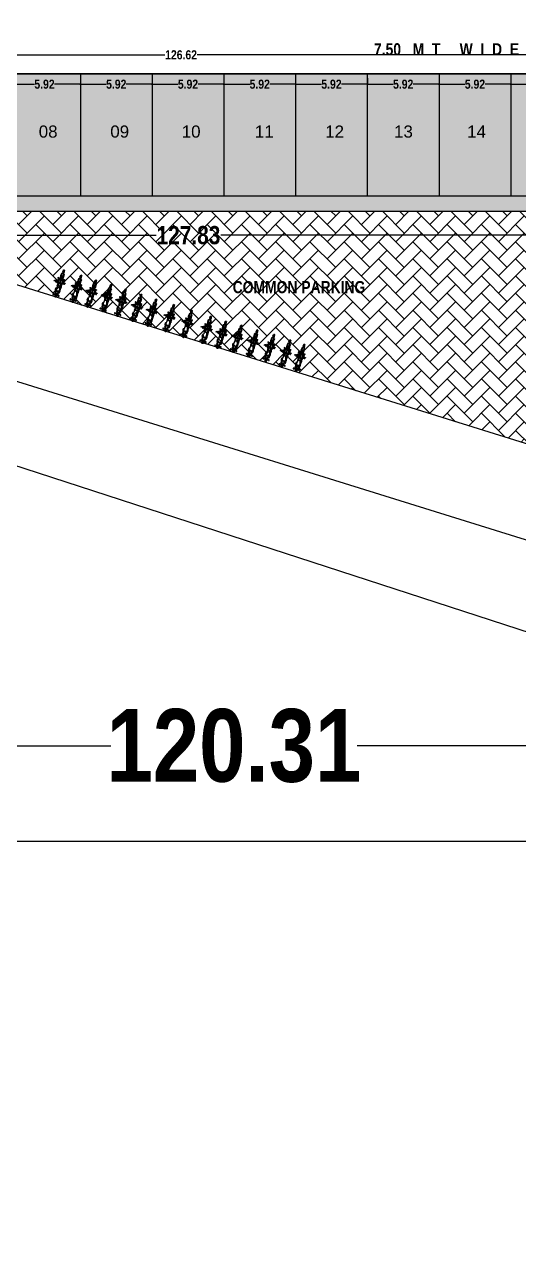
# Model space of a CAD drawing. Header units: inches. Extents: x 218041 to 238734, y -94371 to -86245.
# Drawn here: x 229841 to 229881.8, y -90235.4 to -90134.6 of the extents above; entities that cross this region are included whole.
import ezdxf
from ezdxf.lldxf.tags import DXFTag

# ---------------------------------------------------------------- set-up
doc = ezdxf.new("R2010")
doc.units = ezdxf.units.IN
doc.header["$LTSCALE"] = 0.1
doc.header["$MEASUREMENT"] = 0
doc.header["$PDMODE"] = 35
doc.linetypes.add('DASHED2', pattern=[0.375, 0.25, -0.125])
doc.layers.add('dimension', color=5, linetype='Continuous')
doc.layers.add('TEXT', color=250, linetype='Continuous')
doc.styles.add('Arial$001H0', font='arial.ttf')
doc.styles.get("Standard").update_dxf_attribs({"font": 'swisscb.ttf'})
tags = doc.linetypes.add('HIDDEN', pattern=[0.375, 0.25, -0.125]).pattern_tags.tags
tags[6:7] = [DXFTag(74, 4), DXFTag(75, 0), DXFTag(340, '0'), DXFTag(46, 1.0), DXFTag(50, 0.0), DXFTag(44, 0.0), DXFTag(45, 0.0)]
tags[4:5] = [DXFTag(74, 4), DXFTag(75, 0), DXFTag(340, '0'), DXFTag(46, 1.0), DXFTag(50, 0.0), DXFTag(44, 0.0), DXFTag(45, 0.0)]
doc.dimstyles.get("Standard").update_dxf_attribs({"dimtxt": 7, "dimasz": 7, "dimexe": 7, "dimexo": 7, "dimgap": 2, "dimtad": 0, "dimzin": 0, "dimdsep": 46, "dimlunit": 4, "dimtxsty": 'Standard', "dimblk": 'OBLIQUE', "dimcen": 0.09, "dimclrd": 256, "dimclre": 256, "dimclrt": 256, "dimadec": 1, "dimazin": 0, "dimtfac": 1, "dimtofl": 0, "dimtmove": 0, "dimatfit": 3, "dimldrblk": 'OBLIQUE', "dimfxl": 0, "dimfrac": 1, "dimtolj": 1, "dimtzin": 0, "dimlwd": 0, "dimlwe": 0, "dimarcsym": 0})

# ---------------------------------------------------------------- blocks, each defined once
blk = doc.blocks.new('21')
at = {"color": 18, "lineweight": -3, "true_color": 0x000000}
for p, q in [((8541, 3980), (8541, 4028)), ((8553, 3964), (8553, 4045)), ((8556, 3963), (8556, 4046)), ((8559, 4047), (8564, 4047)), ((8664, 4019), (8664, 3996)), ((8680, 4035), (8699, 4035)), ((8705, 3981), (8705, 4030)), ((8759, 3994), (8791, 4041)), ((8785, 4063), (8832, 4024)), ((8799, 4042), (8832, 4016)), ((8808, 4061), (8846, 4061)), ((8820, 4034), (8828, 4046)), ((8850, 4063), (8897, 4137)), ((8851, 4065), (8879, 4046)), ((8878, 4127), (8889, 4127)), ((8879, 4046), (8929, 4117)), ((8912, 4140), (8925, 4132)), ((9966, 3955), (9966, 4030)), ((7804, 3798), (7998, 3798)), ((7804, 3717), (7998, 3717)), ((7804, 3717), (7804, 3717)), ((7979, 3811), (8097, 3811)), ((7979, 3703), (8097, 3703)), ((7998, 3798), (8093, 3798)), ((7998, 3717), (8093, 3717)), ((8120, 3823), (8335, 3823)), ((8120, 3691), (8334, 3691)), ((8151, 3884), (8348, 3884)), ((8151, 3631), (8348, 3631)), ((8154, 3833), (8335, 3833)), ((8154, 3682), (8334, 3682)), ((8157, 3833), (8157, 3823)), ((8157, 3682), (8157, 3691)), ((8182, 3833), (8182, 3823)), ((8182, 3682), (8182, 3691)), ((8334, 3663), (8335, 3840)), ((8340, 3833), (8339, 3669)), ((8386, 3658), (8339, 3658)), ((8340, 3845), (8386, 3846)), ((8344, 3664), (8381, 3664)), ((8379, 3838), (8345, 3838)), ((8354, 3886), (8382, 3886)), ((8354, 3629), (8382, 3629)), ((8384, 3834), (8386, 3669)), ((8384, 3788), (8388, 3792)), ((8385, 3788), (8417, 3787)), ((8385, 3723), (8418, 3722)), ((8385, 3722), (8388, 3719)), ((8387, 3876), (8548, 3876)), ((8387, 3639), (8548, 3639)), ((8397, 3829), (8390, 3829)), ((8391, 3795), (8391, 3841)), ((8391, 3835), (8431, 3835)), ((8391, 3824), (8427, 3823)), ((8391, 3663), (8391, 3717)), ((8391, 3691), (8427, 3691)), ((8391, 3680), (8431, 3680)), ((8392, 3717), (8419, 3716)), ((8393, 3795), (8418, 3794)), ((8431, 3756), (8431, 3835)), ((8431, 3677), (8431, 3756)), ((8458, 3756), (8458, 3832)), ((8458, 3756), (8458, 3681)), ((8515, 3772), (8583, 3765)), ((8515, 3676), (8583, 3669)), ((8517, 3850), (8582, 3853)), ((8517, 3754), (8582, 3756)), ((8541, 3534), (8541, 3486)), ((8553, 3550), (8553, 3470)), ((8555, 3884), (8555, 3964)), ((8555, 3928), (8574, 3928)), ((8555, 3631), (8555, 3551)), ((8555, 3587), (8579, 3587)), ((8556, 3551), (8556, 3468)), ((8559, 3468), (8564, 3468)), ((8570, 3928), (8570, 3965)), ((8570, 3876), (8611, 3876)), ((8570, 3639), (8611, 3639)), ((8570, 3587), (8570, 3550)), ((8578, 3587), (8591, 3587)), ((8584, 3928), (8591, 3928)), ((8591, 3951), (8591, 3983)), ((8591, 3937), (8591, 3916)), ((8591, 3562), (8591, 3599)), ((8591, 3564), (8591, 3531)), ((8597, 4003), (8597, 4010)), ((8597, 3835), (8610, 3835)), ((8597, 3512), (8597, 3505)), ((8624, 3835), (8628, 3835)), ((8624, 3680), (8628, 3680)), ((8664, 3988), (8664, 3984)), ((8664, 3824), (8664, 3836)), ((8664, 3757), (8664, 3804)), ((8664, 3757), (8664, 3711)), ((8664, 3690), (8664, 3679)), ((8689, 3824), (8689, 3833)), ((8689, 3757), (8689, 3804)), ((8689, 3757), (8689, 3711)), ((8689, 3690), (8689, 3682)), ((8759, 3993), (8795, 3964)), ((8759, 3521), (8795, 3550)), ((8759, 3520), (8791, 3474)), ((8762, 3998), (8798, 3968)), ((8762, 3517), (8798, 3546)), ((8766, 3490), (8766, 3490)), ((8785, 3451), (8837, 3494)), ((8799, 3473), (8832, 3499)), ((8808, 3454), (8834, 3454)), ((8809, 3446), (8834, 3446)), ((8810, 3438), (8834, 3438)), ((8819, 3960), (8824, 3965)), ((8819, 3555), (8824, 3549)), ((8820, 3480), (8834, 3461)), ((8834, 3510), (8834, 3334)), ((8834, 3505), (8849, 3505)), ((8834, 3499), (8849, 3499)), ((8834, 3489), (8849, 3489)), ((8840, 3516), (8844, 3516)), ((8849, 3334), (8849, 3510)), ((8849, 3453), (8897, 3378)), ((8851, 3450), (8879, 3469)), ((8855, 3582), (8855, 3548)), ((8855, 3568), (8954, 3568)), ((8877, 3386), (8877, 3234)), ((8878, 3387), (8889, 3387)), ((8878, 3233), (8889, 3233)), ((8879, 3469), (8929, 3398)), ((8890, 3386), (8890, 3234)), ((8909, 3804), (8992, 3714)), ((8909, 3710), (8992, 3801)), ((8912, 3374), (8925, 3382)), ((8964, 3567), (8964, 3573)), ((9021, 3614), (9173, 3614)), ((9119, 3874), (9222, 3875)), ((9127, 3838), (9128, 3874)), ((9144, 3614), (9146, 3618)), ((9148, 3686), (9148, 3624)), ((9148, 3676), (9180, 3676)), ((9148, 3667), (9179, 3667)), ((9151, 3875), (9151, 3890)), ((9186, 3619), (9188, 3620)), ((9195, 3623), (9353, 3623)), ((9232, 3864), (9233, 3851)), ((9311, 3957), (9312, 3954)), ((9454, 3935), (9514, 3935)), ((9520, 3623), (9901, 3623)), ((9555, 3640), (9907, 3640)), ((9564, 3869), (9924, 3865)), ((9564, 3646), (9924, 3650)), ((9599, 3820), (9599, 3757)), ((9599, 3694), (9599, 3757)), ((9607, 3616), (9637, 3616)), ((9610, 3757), (9610, 3848)), ((9610, 3757), (9610, 3667)), ((9614, 3569), (9628, 3569)), ((9617, 3602), (9628, 3602)), ((9618, 3583), (9618, 3595)), ((9621, 3859), (9628, 3859)), ((9621, 3656), (9628, 3656)), ((9627, 3891), (9633, 3891)), ((9628, 3880), (9634, 3880)), ((9633, 3575), (9633, 3597)), ((9636, 3883), (9636, 3889)), ((9639, 3757), (9639, 3848)), ((9639, 3757), (9639, 3667)), ((9651, 3974), (9655, 3868)), ((9682, 3597), (9795, 3597)), ((9685, 3611), (9795, 3611)), ((9688, 3867), (9697, 3876)), ((9697, 3876), (9787, 3876)), ((9739, 3957), (9743, 3876)), ((9787, 3876), (9801, 3866)), ((9800, 3602), (9800, 3606)), ((9882, 3845), (9889, 3831)), ((9882, 3670), (9889, 3684)), ((9885, 3865), (9903, 3831)), ((9885, 3649), (9903, 3684)), ((9903, 3865), (9919, 3829)), ((9903, 3650), (9919, 3685)), ((9906, 3628), (9909, 3650)), ((9912, 3846), (9957, 3846)), ((9912, 3669), (9957, 3669)), ((9929, 3870), (9929, 3966)), ((9929, 3915), (9963, 3915)), ((9929, 3645), (9929, 3549)), ((9929, 3600), (9963, 3600)), ((9947, 3757), (9947, 3818)), ((9947, 3757), (9947, 3696)), ((9949, 3956), (9949, 3915)), ((9949, 3559), (9949, 3600)), ((9959, 3757), (9959, 3777)), ((9959, 3757), (9959, 3738)), ((9963, 3851), (9963, 3955)), ((9963, 3663), (9963, 3560)), ((9966, 3560), (9966, 3484)), ((10002, 3757), (10002, 3815)), ((10002, 3757), (10002, 3700)), ((10043, 3791), (10043, 3757)), ((10043, 3723), (10043, 3757))]:
    blk.add_line(p, q, dxfattribs=at)
for points in [[(7979, 3811), (7832, 3811), (7804, 3798), (7804, 3742)], [(7979, 3703), (7832, 3703), (7804, 3717), (7804, 3773)], [(7804, 3717), (7804, 3717)], [(7804, 3717), (7804, 3717)], [(7804, 3717), (7804, 3717)], [(7804, 3717), (7804, 3717)], [(7804, 3717), (7804, 3717)]]:
    blk.add_lwpolyline(points, dxfattribs=at)
for points in [[(8398, 3884, 0.1629977), (8392, 3886, 0.1744994), (8386, 3884, 0.1125337), (8381, 3878, 0.0715935), (8378, 3868, 0.0563676), (8377, 3857, 0.0562292), (8379, 3845, 0.0710685)], [(8377, 3658, 0.0463303), (8378, 3648, 0.054735), (8380, 3640, 0.0757521), (8384, 3633, 0.1156447), (8388, 3630, 0.1525551), (8393, 3629, 0.1312648), (8398, 3631, 0.0868301)], [(8895, 3757, 0.074545), (8892, 3776, 0.085152), (8885, 3791, 0.106245), (8873, 3801, 0.1281921), (8860, 3804, 0.1281921), (8847, 3801, 0.106245), (8835, 3791, 0.085152), (8828, 3776, 0.074545), (8825, 3757, 0.074545)], [(8825, 3757, 0.074545), (8828, 3739, 0.085152), (8835, 3724, 0.106245), (8847, 3713, 0.1281921), (8860, 3710, 0.1281921), (8873, 3713, 0.106245), (8885, 3724, 0.085152), (8892, 3739, 0.074545), (8895, 3757, 0.074545)], [(8889, 3757, 0.0709783), (8887, 3774, 0.0825469), (8881, 3786, 0.1068041), (8871, 3796, 0.1338699), (8860, 3798, 0.1338699), (8850, 3796, 0.1068041), (8840, 3786, 0.0825469), (8834, 3774, 0.0709783), (8831, 3757, 0.0709783)], [(8831, 3757, 0.0709783), (8834, 3741, 0.0825469), (8840, 3728, 0.1068041), (8850, 3719, 0.1338699), (8860, 3716, 0.1338699), (8871, 3719, 0.1068041), (8881, 3728, 0.0825469), (8887, 3741, 0.0709783), (8889, 3757, 0.0709783)], [(9492, 3900, 0.0561438), (9489, 3909, 0.0850823), (9485, 3915, 0.1535352), (9480, 3918, 0.1976768), (9475, 3917, 0.1268003), (9472, 3912, 0.0723334), (9469, 3904, 0.0518361)]]:
    blk.add_lwpolyline(points, format="xyb", dxfattribs=at)
for points in [[(8583, 3853, 0.1843604), (8576, 3851, 0.102224), (8568, 3840, 0.061167), (8564, 3827, 0.0474603), (8562, 3809, 0.0474603), (8564, 3791, 0.061167), (8568, 3778, 0.102224), (8576, 3768, 0.1843604), (8583, 3765, 0.1843604), (8590, 3768, 0.102224), (8597, 3778, 0.061167), (8601, 3791, 0.0474603), (8603, 3809, 0.0474603), (8601, 3827, 0.061167), (8597, 3840, 0.102224), (8590, 3851, 0.1843604)], [(8583, 3757, 0.1843604), (8576, 3754, 0.102224), (8568, 3744, 0.061167), (8564, 3731, 0.0474603), (8562, 3713, 0.0474603), (8564, 3695, 0.061167), (8568, 3682, 0.102224), (8576, 3671, 0.1843604), (8583, 3669, 0.1843604), (8590, 3671, 0.102224), (8597, 3682, 0.061167), (8601, 3695, 0.0474603), (8603, 3713, 0.0474603), (8601, 3731, 0.061167), (8597, 3744, 0.102224), (8590, 3754, 0.1843604)], [(8582, 3848, 0.1843604), (8576, 3846, 0.102224), (8569, 3836, 0.061167), (8566, 3824, 0.0474603), (8564, 3808, 0.0474603), (8566, 3792, 0.061167), (8569, 3780, 0.102224), (8576, 3771, 0.1843604), (8582, 3769, 0.1843604), (8589, 3771, 0.102224), (8595, 3780, 0.061167), (8599, 3792, 0.0474603), (8601, 3808, 0.0474603), (8599, 3824, 0.061167), (8595, 3836, 0.102224), (8589, 3846, 0.1843604)], [(8582, 3752, 0.1843604), (8576, 3749, 0.102224), (8569, 3740, 0.061167), (8566, 3728, 0.0474603), (8564, 3712, 0.0474603), (8566, 3696, 0.061167), (8569, 3684, 0.102224), (8576, 3675, 0.1843604), (8582, 3672, 0.1843604), (8589, 3675, 0.102224), (8595, 3684, 0.061167), (8599, 3696, 0.0474603), (8601, 3712, 0.0474603), (8599, 3728, 0.061167), (8595, 3740, 0.102224), (8589, 3749, 0.1843604)], [(8647, 3871, 0.1370964), (8644, 3871, 0.1070069), (8640, 3869, 0.0810769), (8638, 3865, 0.0690603), (8636, 3860, 0.0690603), (8636, 3855, 0.0810769), (8637, 3850, 0.1070069), (8640, 3847, 0.1370964), (8643, 3845, 0.1370964), (8646, 3846, 0.1070069), (8650, 3848, 0.0810769), (8652, 3852, 0.0690603), (8654, 3857, 0.0690603), (8654, 3862, 0.0810769), (8653, 3866, 0.1070069), (8650, 3870, 0.1370964)], [(8647, 3643, 0.1370964), (8650, 3645, 0.1070069), (8653, 3648, 0.0810769), (8654, 3653, 0.0690603), (8654, 3658, 0.0690603), (8652, 3663, 0.0810769), (8650, 3667, 0.1070069), (8646, 3669, 0.1370964), (8643, 3669, 0.1370964), (8640, 3668, 0.1070069), (8637, 3664, 0.0810769), (8636, 3660, 0.0690603), (8636, 3655, 0.0690603), (8638, 3650, 0.0810769), (8640, 3646, 0.1070069), (8644, 3644, 0.1370964)], [(8638, 3809), (8638, 3819, -0.4142136), (8644, 3824), (8699, 3824, -0.4142136), (8705, 3819), (8705, 3809, -0.4142136), (8699, 3804), (8644, 3804, -0.4142136)], [(8638, 3705), (8638, 3696, 0.4142136), (8644, 3690), (8699, 3690, 0.4142136), (8705, 3696), (8705, 3705, 0.4142136), (8699, 3711), (8644, 3711, 0.4142136)], [(8829, 3558), (8829, 3566, -0.4142136), (8832, 3569), (8845, 3569, -0.4142136), (8848, 3566), (8848, 3558, -0.4142136), (8845, 3555), (8832, 3555, -0.4142136)], [(8831, 3329), (8831, 3315, 0.4142136), (8836, 3309), (8850, 3309, 0.4142136), (8855, 3315), (8855, 3329, 0.4142136), (8850, 3334), (8836, 3334, 0.4142136)], [(9425, 3587), (9425, 3587, -0.4142136), (9430, 3593), (9468, 3593, -0.4142136), (9473, 3587), (9473, 3587, -0.4142136), (9468, 3581), (9430, 3581, -0.4142136)]]:
    blk.add_lwpolyline(points, format="xyb", close=True, dxfattribs=at)
for points in [[(8924, 3925), (8924, 3996), (8968, 3996), (8968, 3925)], [(8924, 3515), (8924, 3569), (8968, 3569), (8968, 3515)], [(8944, 3569), (8944, 3605), (8964, 3605), (8964, 3569)]]:
    blk.add_lwpolyline(points, close=True, dxfattribs=at)
for centre, radius in [((8810, 4169), 11.3), ((8818, 3353), 11.3), ((8948, 3757), 61.7)]:
    blk.add_circle(centre, radius, dxfattribs=at)
for centre, radius, start, end in [((8557, 4028), 16.1, 122.47801, 180), ((8587, 3981), 72.1, 116.51567, 122.47801), ((8559, 4036), 10.7, 90, 116.51567), ((8564, 4036), 10.7, 60.45115, 90), ((8517, 3952), 107, 50.30298, 60.45115), ((8565, 4010), 32.1, 0, 50.30298), ((8851, 3569), 466, 98.26887, 120.24479), ((8859, 3564), 466, 99.80918, 120.24479), ((8680, 4019), 16.1, 90, 180), ((8699, 4030), 5.35, 0, 90), ((8866, 4017), 99.8, 177.60747, 186.91022), ((8866, 4017), 99.8, 153.83536, 174.13106), ((8781, 4059), 5.35, 50.70238, 153.83536), ((8904, 4003), 140, 140.83295, 154.50577), ((8885, 4061), 107, 178.44115, 196.51015), ((8796, 4038), 5.35, 52.24727, 145.51901), ((8742, 4135), 69.5, 320.83295, 356.981), ((8768, 4135), 43.8, 356.10998, 34.51492), ((8500, 4076), 308, 354.26692, 359.48981), ((8665, 4138), 157, 335.521, 9.81017), ((8832, 4043), 5, 36.0442, 142.8763), ((8829, 4020), 5, 330.40111, 50.70238), ((9015, 4176), 221, 216.0442, 229.57932), ((8804, 4040), 75.3, 301.78396, 4.54827), ((8846, 4066), 5, 270, 327.43956), ((8878, 4128), 1.07, 180, 270), ((8889, 4128), 1.07, 270, 0), ((8906, 4131), 10.7, 58.59095, 147.43956), ((8887, 4094), 43.8, 27.23594, 77.14948), ((8920, 4123), 10.7, 325.22217, 58.59095), ((9948, 4007), 21.4, 109.01757, 153.44213), ((9966, 3954), 77.9, 96.25699, 109.01757), ((9960, 4010), 21.4, 10.96168, 96.25699), ((8418, 3750), 329, 171.01658, 178.64713), ((8418, 3765), 329, 181.35287, 188.98342), ((8120, 3797), 26.8, 90, 171.01658), ((8120, 3718), 26.8, 188.98342, 270), ((8168, 3860), 32.3, 141.07142, 228.42686), ((8168, 3655), 32.3, 131.57314, 218.92858), ((8151, 3873), 10.7, 90, 141.07142), ((8151, 3642), 10.7, 218.92858, 270), ((8154, 3843), 10.7, 228.42686, 270), ((8154, 3671), 10.7, 90, 131.57314), ((8339, 3663), 5, 179.63506, 270), ((8370, 3857), 34.9, 129.12668, 201.76797), ((8340, 3840), 5, 91.24536, 179.63506), ((8370, 3658), 34.9, 177.96964, 230.87332), ((8344, 3669), 5, 179.61803, 270), ((8345, 3833), 5, 91.54816, 179.61803), ((8354, 3875), 10.7, 90, 129.12668), ((8354, 3639), 10.7, 230.87332, 270), ((8410, 3857), 45, 139.92716, 195.40084), ((8410, 3658), 45, 179.46624, 220.07284), ((8379, 3833), 5, 0.77422, 91.54816), ((8422, 3859), 42.3, 162.46632, 198.60922), ((8422, 3655), 42.3, 176.32816, 197.53368), ((8381, 3669), 5, 270, 0.77422), ((8380, 3512), 374, 88.44254, 89.82708), ((8387, 3871), 5.35, 90, 162.46632), ((8387, 3644), 5.35, 197.53368, 270), ((8380, 4003), 374, 270.17292, 271.55746), ((8386, 3841), 5, 0, 91.24536), ((8386, 3663), 5, 270, 0), ((8392, 3790), 5, 87.51045, 149.03624), ((8392, 3722), 5, 220.60129, 267.70939), ((8394, 3839), 9.86, 283.86489, 337.67715), ((8388, 3875), 13.1, 2.86644, 39.61644), ((8388, 3639), 13.1, 320.38356, 357.13356), ((8677, 3736), 265, 157.78551, 175.55117), ((8677, 3777), 265, 184.44883, 202.21449), ((8682, 3736), 265, 161.13896, 175.55117), ((8682, 3777), 265, 184.44883, 198.86104), ((8442, 3832), 10.7, 98.39285, 157.78551), ((8442, 3680), 10.7, 202.21449, 261.60715), ((8444, 3816), 27.1, 78.20697, 98.39285), ((8444, 3697), 27.1, 261.60715, 281.79303), ((8447, 3832), 10.7, 0, 78.20697), ((8447, 3681), 10.7, 281.79303, 0), ((8445, 3735), 102, 70.94271, 83.26674), ((8445, 3777), 102, 276.73326, 294.89845), ((8509, 3847), 44.8, 140.34506, 189.88583), ((8509, 3667), 44.8, 170.11417, 219.65494), ((8511, 3811), 39.2, 81.90715, 275.52336), ((8511, 3715), 39.2, 81.90715, 275.52336), ((8561, 3843), 74.1, 154.05039, 182.41532), ((8561, 3671), 74.1, 177.58468, 205.94961), ((8557, 3849), 46.5, 144.50365, 178.57522), ((8557, 3666), 46.5, 167.12959, 215.49635), ((8751, 3811), 266, 210.66103, 265.50313), ((8751, 3703), 266, 94.49687, 146.37016), ((8557, 3980), 16.1, 180, 236.67576), ((8557, 3534), 16.1, 123.32424, 180), ((8557, 3486), 16.1, 180, 237.52199), ((8759, 3829), 268, 216.75544, 264.22127), ((8568, 3998), 37.4, 236.67576, 239.44992), ((8759, 3685), 268, 95.77873, 141.76215), ((8568, 3517), 37.4, 120.55008, 123.32424), ((8587, 3533), 72.1, 237.52199, 243.48433), ((8560, 3984), 21.4, 239.44992, 303.91962), ((8560, 3530), 21.4, 56.08038, 120.55008), ((8559, 3479), 10.7, 243.48433, 270), ((8677, 3870), 118, 120.91524, 170.62579), ((8564, 3479), 10.7, 270, 299.54885), ((8517, 3563), 107, 299.54885, 309.69702), ((8526, 4035), 82.6, 303.91962, 319.83373), ((8685, 3866), 118, 120.91524, 162.83642), ((8620, 3854), 48.2, 153.36296, 182.19818), ((8620, 3660), 48.2, 168.51288, 206.63704), ((8526, 3480), 82.6, 40.16627, 56.08038), ((8565, 3505), 32.1, 309.69702, 0), ((8565, 4003), 32.1, 319.83373, 0), ((8565, 3512), 32.1, 0, 40.16627), ((8842, 3945), 367, 227.32512, 245.11991), ((8845, 3565), 367, 113.69557, 133.00499), ((8845, 3950), 367, 226.99501, 246.30443), ((8842, 3569), 367, 114.88009, 132.06072), ((8724, 3858), 116, 174.96071, 183.27972), ((8724, 3657), 116, 176.72028, 185.03929), ((8630, 3864), 22.6, 87.68784, 168.82932), ((8724, 3858), 116, 186.32716, 199.13083), ((8724, 3657), 116, 160.86917, 173.67284), ((8630, 3651), 22.6, 191.17068, 272.31216), ((8307, 3755), 314, 0.47434, 11.98813), ((8307, 3760), 314, 348.01187, 359.52566), ((8738, 3858), 116, 174.96071, 177.82817), ((8738, 3858), 116, 181.00089, 199.13083), ((8738, 3657), 116, 160.86917, 178.99911), ((8738, 3657), 116, 182.17183, 185.03929), ((8647, 3863), 25.5, 112.33411, 169.2834), ((8647, 3651), 25.5, 190.7166, 247.66589), ((8640, 3864), 30.9, 237.65219, 307.55644), ((8640, 3651), 30.9, 52.44356, 122.34781), ((8321, 3755), 314, 0.47434, 11.98813), ((8321, 3760), 314, 348.01187, 359.52566), ((8638, 3847), 39.9, 67.15667, 100.07827), ((8670, 3866), 73.7, 237.89562, 265.82038), ((8670, 3648), 73.7, 94.17962, 122.10438), ((8638, 3668), 39.9, 259.92173, 292.84333), ((8323, 3755), 314, 0.47434, 8.75369), ((8323, 3760), 314, 351.24631, 359.52566), ((8649, 3852), 16.1, 307.55644, 351.46474), ((8649, 3663), 16.1, 8.53526, 52.44356), ((8638, 3847), 39.9, 55.16569, 58.49493), ((8638, 3668), 39.9, 301.50507, 304.83431), ((8654, 3871), 10.7, 5.57247, 55.16569), ((8654, 3644), 10.7, 304.83431, 354.42753), ((8669, 3984), 5.35, 180, 257.04194), ((8746, 3835), 81.8, 117.04734, 179.60617), ((8746, 3679), 81.8, 180.39383, 242.95266), ((8573, 3863), 92.2, 351.46474, 5.57247), ((8573, 3651), 92.2, 354.42753, 8.53526), ((8699, 4115), 139, 257.04194, 270.10799), ((8820, 3547), 143, 176.86616, 191.53272), ((8686, 3520), 5.35, 191.53272, 252.9735), ((8671, 3696), 125, 275.93857, 304.51831), ((8688, 3528), 13.4, 252.9735, 301.2477), ((9048, 4064), 371, 193.68502, 195.79234), ((8717, 3839), 69.5, 102.64482, 114.88009), ((8717, 3675), 69.5, 245.11991, 257.35518), ((8775, 3826), 86.1, 152.26468, 175.39105), ((8775, 3689), 86.1, 184.60895, 207.73532), ((8903, 4022), 213, 192.4698, 195.65564), ((8881, 3817), 186, 162.84342, 177.89812), ((8757, 3802), 62.6, 178.13533, 208.64359), ((8757, 3713), 62.6, 151.35641, 181.86467), ((8881, 3697), 186, 182.10188, 197.15658), ((8692, 3521), 5.35, 301.2477, 350.32347), ((9048, 4064), 371, 198.44491, 204.63341), ((8505, 3553), 195, 350.32347, 359.20106), ((8754, 3912), 56.6, 190.23441, 217.13714), ((8754, 3603), 56.6, 142.86286, 169.76559), ((8699, 3981), 5.35, 270.10799, 0), ((8872, 4031), 181, 197.81181, 201.31237), ((8727, 3851), 32.1, 122.08733, 152.26468), ((8727, 3664), 32.1, 207.73532, 237.91267), ((8666, 4065), 162, 282.64482, 317.03593), ((8675, 3755), 32.3, 3.70366, 31.44965), ((8675, 3759), 32.3, 328.55035, 356.29634), ((8666, 3449), 162, 42.96407, 77.35518), ((8903, 4022), 213, 200.25737, 210.90129), ((8762, 3916), 56.6, 189.3206, 216.93383), ((8762, 3599), 56.6, 143.06617, 170.6794), ((8669, 4061), 162, 283.37152, 301.32494), ((8669, 3454), 162, 58.67506, 76.62848), ((8724, 3880), 32.1, 107.12652, 117.04734), ((8724, 3635), 32.1, 242.95266, 252.87348), ((8872, 4031), 181, 206.83487, 219.19986), ((8736, 3838), 48, 101.47775, 122.08733), ((8736, 3677), 48, 237.91267, 258.52225), ((8650, 3727), 174, 291.23565, 306.31136), ((8662, 4060), 186, 290.08446, 327.5257), ((8662, 3455), 186, 32.4743, 69.91554), ((8730, 3963), 5.35, 15.25799, 94.49687), ((8730, 3551), 5.35, 265.50313, 344.74201), ((8731, 3958), 5.35, 275.77873, 5.12243), ((8731, 3557), 5.35, 354.87757, 84.22127), ((8728, 4029), 65.4, 276.86088, 298.23385), ((8699, 3955), 37.8, 5.12243, 15.25799), ((8699, 3560), 37.8, 344.74201, 354.87757), ((8728, 3485), 65.4, 61.76615, 83.13912), ((8738, 3729), 228, 78.60588, 90.34149), ((8738, 3786), 228, 269.65851, 281.39412), ((8936, 4056), 227, 214.84427, 221.58263), ((8936, 3459), 227, 138.41737, 145.15573), ((8777, 3982), 21.4, 145.51901, 220.17349), ((8777, 3532), 21.4, 139.82651, 214.48099), ((8945, 4062), 227, 214.90666, 221.52184), ((8945, 3453), 227, 138.47816, 145.09334), ((8786, 3990), 32.9, 220.17349, 272.06331), ((8786, 3525), 32.9, 87.93669, 139.82651), ((8866, 3497), 99.8, 173.08978, 184.02324), ((8866, 3497), 99.8, 184.04791, 206.16464), ((8781, 3456), 5.35, 206.16464, 309.29762), ((8885, 3454), 107, 162.68186, 181.55885), ((8904, 3511), 140, 205.49423, 219.16705), ((8581, 4161), 290, 314.64094, 330.40111), ((8581, 3354), 290, 29.246, 45.35906), ((8796, 3477), 5.35, 214.48099, 307.75273), ((8742, 3379), 69.5, 3.019, 39.16705), ((8868, 3757), 65.4, 96.03966, 263.96034), ((8960, 3064), 890, 91.3139, 100.04067), ((8813, 3822), 118, 77.83015, 93.91593), ((8813, 3693), 118, 266.08407, 282.16985), ((8866, 3757), 59.2, 96.85534, 263.14466), ((8500, 3439), 308, 0.51019, 5.73308), ((8691, 3370), 138, 354.62801, 31.31037), ((8792, 3373), 22.1, 332.82705, 27.10794), ((8793, 3980), 36.4, 358.70325, 35.00339), ((8793, 3535), 36.4, 324.99661, 1.29675), ((8808, 3979), 21.4, 319.1855, 358.70325), ((8808, 3535), 21.4, 1.29675, 40.8145), ((8804, 4033), 69.6, 287.81298, 304.59149), ((8804, 3481), 69.6, 55.40851, 72.18702), ((8803, 3977), 40.6, 39.02723, 51.97235), ((8803, 3538), 40.6, 308.02765, 320.97277), ((8840, 3510), 5.35, 90, 180), ((8803, 3977), 40.6, 358.67916, 35.02641), ((8803, 3538), 40.6, 324.97359, 1.32084), ((8595, 3906), 251, 9.24859, 15.31753), ((8595, 3609), 251, 344.68247, 345.89809), ((8314, 1939), 2066, 66.22604, 75.30333), ((8314, 5576), 2066, 284.69667, 293.77396), ((8804, 3475), 75.3, 355.45173, 58.21604), ((8844, 3510), 5.35, 0, 90), ((8771, 3950), 97.8, 24.06712, 37.43962), ((8771, 3564), 97.8, 322.56038, 335.93288), ((9015, 3339), 221, 130.42068, 138.7386), ((8845, 3377), 42.9, 276.55103, 302.65078), ((8837, 3267), 44.1, 47.96277, 73.01124), ((8863, 3790), 26.8, 45.20157, 99.58305), ((8863, 3725), 26.8, 260.41695, 314.79843), ((8865, 3801), 21.4, 53.35677, 98.32905), ((8865, 3713), 21.4, 261.67095, 306.64323), ((9121, 3310), 255, 163.17929, 196.82071), ((8924, 1994), 1935, 84.82931, 91.57131), ((8828, 3752), 82.4, 3.53126, 53.35677), ((8828, 3762), 82.4, 306.64323, 356.46874), ((8878, 3386), 1.07, 90, 180), ((8878, 3234), 1.07, 180, 270), ((8824, 3750), 82.4, 4.92641, 45.20157), ((8824, 3764), 82.4, 314.79843, 355.07359), ((8889, 3386), 1.07, 0, 90), ((8889, 3234), 1.07, 270, 0), ((8887, 3421), 43.8, 282.85052, 332.76406), ((8906, 3383), 10.7, 212.56044, 301.40905), ((8920, 3392), 10.7, 301.40905, 34.77783), ((8940, 3932), 21.4, 43.32428, 91.3139), ((8828, 3911), 125, 356.63666, 8.2567), ((10576, 41671), 37758, 267.53895, 267.82594), ((8906, 3900), 68.7, 24.86136, 43.32428), ((8974, 3573), 10.7, 104.90054, 180), ((8952, 3659), 78.3, 284.90054, 321.06799), ((9021, 3603), 10.7, 90, 141.06799), ((9202, 3468), 220, 132.30553, 138.24625), ((9142, 3708), 119, 213.3859, 232.47388), ((9031, 3924), 35.7, 359.09024, 32.29644), ((9097, 3900), 21.4, 2.41969, 84.82931), ((8330, 3867), 789, 358.13252, 2.41969), ((9116, 3744), 150, 76.32495, 89.18043), ((8944, 3901), 199, 357.14862, 11.36353), ((9146, 4004), 64.2, 267.82594, 278.42402), ((9133, 3800), 32.1, 3.13792, 66.22604), ((9133, 3714), 32.1, 293.77396, 356.86208), ((9137, 3624), 10.7, 328.02743, 0), ((9146, 3869), 21.4, 16.78205, 76.32495), ((-43749, 361173), 361129, 278.42402, 278.4472), ((8434, 3762), 733, 359.64376, 3.13792), ((8434, 3753), 733, 356.86208, 0.35624), ((9138, 3866), 29.9, 16.582, 16.78205), ((9773, 3741), 606, 175.86226, 178.44657), ((9773, 3774), 606, 181.55343, 184.13774), ((9233, 3780), 64.2, 117.46228, 175.86226), ((9233, 3735), 64.2, 184.13774, 242.53772), ((9173, 3635), 21.4, 270, 309.53871), ((9217, 3665), 38.2, 140.02315, 181.4996), ((9195, 3664), 16.1, 181.4996, 246.64266), ((9345, 4012), 395, 246.64266, 260.5223), ((9195, 3612), 10.7, 90, 129.53871), ((9495, 3276), 632, 96.04413, 117.46228), ((9495, 4239), 632, 242.53772, 263.95587), ((9222, 3864), 10.7, 1.54816, 90.1731), ((9291, 3797), 85.3, 77.82589, 132.9545), ((9302, 3952), 10.7, 28.55139, 98.4472), ((9438, 3907), 136, 161.98843, 190.9532), ((9318, 3946), 10.7, 94.4358, 161.98843), ((9950, -4189), 8170, 92.36561, 94.4358), ((8683, 3878), 670, 1.20902, 6.9337), ((9444, 3689), 217, 55.77685, 94.02881), ((9444, 3826), 217, 265.97119, 304.22315), ((9584, 3589), 154, 172.17794, 178.584), ((9584, 3589), 154, 182.72434, 189.9832), ((9449, 3565), 16.1, 189.9832, 260.82501), ((9486, 3900), 50.9, 142.4974, 174.02237), ((9454, 3924), 10.7, 90, 142.4974), ((9480, 3761), 214, 260.82501, 278.81221), ((9494, 3585), 42.4, 185.03509, 211.16079), ((9494, 3585), 42.4, 144.20759, 169.93564), ((9466, 3569), 10.7, 211.16079, 264.94894), ((9528, 3898), 66.5, 146.29789, 174.43062), ((9468, 3584), 25.6, 264.94894, 288.69485), ((9516, 3384), 179, 93.76185, 103.04061), ((9450, 3584), 37.8, 326.65705, 46.5737), ((9473, 3570), 10.7, 288.69485, 326.65705), ((9551, 3904), 73.5, 154.85935, 169.0097), ((9552, 4303), 392, 259.72054, 277.83501), ((9198, 10423), 6813, 272.54863, 273.23153), ((9473, 3584), 43.2, 331.75083, 49.90144), ((9522, 3120), 444, 83.54475, 92.34562), ((9493, 3910), 30.2, 18.35484, 54.92318), ((9512, 3554), 5.35, 278.81221, 353.76437), ((9514, 3924), 10.7, 41.09503, 90), ((9491, 3556), 26.6, 353.76437, 15.85404), ((9474, 3876), 57.4, 11.00894, 38.64822), ((9487, 3586), 45.2, 329.87674, 44.22781), ((9496, 3908), 35.6, 5.4435, 41.09503), ((9487, 3876), 57.4, 4.60682, 37.90111), ((9503, 3585), 45.2, 331.31671, 48.05973), ((9516, 3583), 45.2, 333.13372, 53.4177), ((9501, 3876), 57.4, 356.01079, 36.90651), ((9532, 3581), 45.2, 333.49445, 59.7642), ((9514, 3876), 57.4, 352.35924, 36.98492), ((9544, 3580), 45.2, 327.99706, 63.01826), ((9516, 3793), 89.8, 28.69861, 56.78875), ((9516, 3722), 89.8, 303.21125, 331.30139), ((9589, 3584), 28.7, 232.95848, 358.11906), ((9527, 3877), 57.4, 351.89134, 37.14955), ((9589, 3594), 28.5, 2.06941, 105.56596), ((9529, 3873), 67.3, 356.06571, 35.44528), ((9629, 3739), 120, 93.71267, 111.52584), ((9629, 3776), 120, 248.47416, 266.28733), ((9503, 3867), 101, 0.96191, 27.16099), ((9567, 3820), 32.1, 0, 28.69861), ((9567, 3694), 32.1, 331.30139, 0), ((9607, 3904), 10.7, 52.0446, 97.83501), ((9621, 3848), 10.7, 90, 180), ((9621, 3667), 10.7, 180, 270), ((9624, 3210), 764, 81.9901, 90.86075), ((9589, 3881), 39, 339.81119, 52.0446), ((9628, 3848), 10.7, 0, 90), ((9628, 3667), 10.7, 270, 0), ((9628, 3597), 5.35, 0, 90), ((9628, 3575), 5.35, 270, 0), ((9679, 3588), 50.6, 136.80408, 165.08368), ((9633, 3889), 2.14, 4.39871, 94.65335), ((9643, 3671), 84.6, 263.46245, 302.08098), ((9634, 3882), 2.14, 273.22452, 4.39871), ((10310, 17764), 13932, 267.24012, 268.25268), ((10310, 17762), 13932, 267.24012, 267.63098), ((10310, -10249), 13932, 91.74732, 92.75988), ((10310, -10247), 13932, 92.36902, 92.75988), ((9638, 3559), 70.3, 44.21155, 65.84842), ((9685, 3604), 5.35, 302.08098, 44.21155), ((9729, 3956), 10.7, 2.82712, 81.9901), ((9732, 3304), 538, 75.26793, 89.7715), ((9732, 4211), 538, 270.2285, 284.73207), ((9795, 3606), 5.35, 0, 90), ((9795, 3602), 5.35, 270, 0), ((10218, 3749), 369, 172.35349, 178.7337), ((10218, 3765), 369, 181.2663, 187.64651), ((9890, 3793), 37.5, 93.60507, 172.35349), ((9890, 3721), 37.5, 187.64651, 266.39493), ((9908, 3850), 28.2, 147.70856, 172.5752), ((9896, 3852), 16.1, 172.5752, 205.64101), ((9896, 3663), 16.1, 154.35899, 187.4248), ((9908, 3665), 28.2, 187.4248, 212.29144), ((9897, 3682), 148, 71.50833, 93.60507), ((9897, 3832), 148, 266.39493, 288.49167), ((10165, 3743), 277, 161.53608, 177.04329), ((10165, 3772), 277, 182.95671, 198.46392), ((9901, 3629), 5.35, 270, 352.84336), ((9619, -7634), 11478, 87.70872, 88.52436), ((9619, 15149), 11478, 271.47564, 272.30115), ((9986, 3988), 64.2, 153.44213, 188.65527), ((9986, 3527), 64.2, 171.34473, 206.55787), ((9944, 3981), 21.4, 188.65527, 237.20707), ((9944, 3533), 21.4, 122.79293, 171.34473), ((9924, 3870), 5.35, 269.36429, 0), ((9924, 3645), 5.35, 0, 90.63571), ((9948, 3508), 21.4, 206.55787, 250.98243), ((9962, 4010), 54.9, 237.20707, 269.19885), ((9962, 3505), 54.9, 90.80115, 122.79293), ((9966, 3561), 77.9, 250.98243, 263.74301), ((9942, 3818), 5.35, 0, 71.50833), ((9942, 3696), 5.35, 288.49167, 0), ((9968, 3802), 16.1, 89.73882, 174.85948), ((9980, 3801), 28.2, 174.85948, 213.0564), ((9980, 3714), 28.2, 146.9436, 185.14052), ((9968, 3713), 16.1, 185.14052, 270.26118), ((9957, 3851), 5.35, 270, 0), ((9943, 3777), 16.1, 0, 33.0564), ((9943, 3738), 16.1, 326.9436, 0), ((9957, 3663), 5.35, 0, 90), ((9960, 3505), 21.4, 263.74301, 349.03832), ((9962, 3976), 21.4, 269.19885, 353.83003), ((9962, 3539), 21.4, 6.16997, 90.80115), ((9967, 3631), 187, 70.22494, 89.58118), ((9967, 3884), 187, 270.41882, 289.77506), ((9849, 3988), 135, 353.83003, 10.96168), ((9849, 3526), 135, 349.03832, 6.16997), ((10027, 3791), 16.1, 0, 76.38779), ((10027, 3723), 16.1, 283.61221, 0), ((10077, 3806), 28.4, 46.82556, 87.70872), ((10077, 3709), 28.4, 272.29128, 313.17444), ((10034, 3760), 91.1, 358.24298, 46.82556), ((10034, 3755), 91.1, 313.17444, 1.75702)]:
    blk.add_arc(centre, radius, start, end, dxfattribs=at)
blk = doc.blocks.new('_ArchTick')
at = {"color": 0, "linetype": 'ByBlock', "const_width": 0.15}
blk.add_lwpolyline([(-0.5, -0.5), (0.5, 0.5)], dxfattribs=at)
blk = doc.blocks.new('*D677')
at = {"layer": 'Defpoints', "color": 0, "lineweight": -3, "transparency": 16777216}
for p in [(229839.72, -90138.66), (229845.64, -90138.66), (229845.64, -90139.53)]:
    blk.add_point(p, dxfattribs=at)
at = {"layer": 'dimension', "transparency": 16777216}
for p, q in [((229839.71, -90139.53), (229841.85, -90139.53)), ((229839.72, -90139.04), (229839.72, -90139.59)), ((229845.65, -90139.53), (229843.51, -90139.53)), ((229845.64, -90139.04), (229845.64, -90139.59))]:
    blk.add_line(p, q, dxfattribs=at)
at = {"layer": 'dimension', "transparency": 16777216, "xscale": 0.125, "yscale": 0.125, "zscale": 0.125, "rotation": 180}
blk.add_blockref('_ArchTick', (229839.72, -90139.53), dxfattribs=at)
at = {"layer": 'dimension', "transparency": 16777216, "xscale": 0.125, "yscale": 0.125, "zscale": 0.125}
blk.add_blockref('_ArchTick', (229845.64, -90139.53), dxfattribs=at)
at = {"layer": 'dimension', "lineweight": -3, "transparency": 16777216, "insert": (229842.68, -90139.53), "char_height": 0.75, "attachment_point": 5}
blk.add_mtext('\\A1;5.92', dxfattribs=at)
blk = doc.blocks.new('*D678')
at = {"layer": 'Defpoints', "color": 0, "lineweight": -3, "transparency": 16777216}
for p in [(229845.64, -90138.66), (229851.56, -90138.66), (229851.56, -90139.53)]:
    blk.add_point(p, dxfattribs=at)
at = {"layer": 'dimension', "transparency": 16777216}
for p, q in [((229845.63, -90139.53), (229847.77, -90139.53)), ((229845.64, -90139.04), (229845.64, -90139.59)), ((229851.57, -90139.53), (229849.43, -90139.53)), ((229851.56, -90139.04), (229851.56, -90139.59))]:
    blk.add_line(p, q, dxfattribs=at)
at = {"layer": 'dimension', "transparency": 16777216, "xscale": 0.125, "yscale": 0.125, "zscale": 0.125, "rotation": 180}
blk.add_blockref('_ArchTick', (229845.64, -90139.53), dxfattribs=at)
at = {"layer": 'dimension', "transparency": 16777216, "xscale": 0.125, "yscale": 0.125, "zscale": 0.125}
blk.add_blockref('_ArchTick', (229851.56, -90139.53), dxfattribs=at)
at = {"layer": 'dimension', "lineweight": -3, "transparency": 16777216, "insert": (229848.6, -90139.53), "char_height": 0.75, "attachment_point": 5}
blk.add_mtext('\\A1;5.92', dxfattribs=at)
blk = doc.blocks.new('*D679')
at = {"layer": 'Defpoints', "color": 0, "lineweight": -3, "transparency": 16777216}
for p in [(229851.56, -90138.66), (229857.48, -90138.66), (229857.48, -90139.53)]:
    blk.add_point(p, dxfattribs=at)
at = {"layer": 'dimension', "transparency": 16777216}
for p, q in [((229851.55, -90139.53), (229853.69, -90139.53)), ((229851.56, -90139.04), (229851.56, -90139.59)), ((229857.49, -90139.53), (229855.35, -90139.53)), ((229857.48, -90139.04), (229857.48, -90139.59))]:
    blk.add_line(p, q, dxfattribs=at)
at = {"layer": 'dimension', "transparency": 16777216, "xscale": 0.125, "yscale": 0.125, "zscale": 0.125, "rotation": 180}
blk.add_blockref('_ArchTick', (229851.56, -90139.53), dxfattribs=at)
at = {"layer": 'dimension', "transparency": 16777216, "xscale": 0.125, "yscale": 0.125, "zscale": 0.125}
blk.add_blockref('_ArchTick', (229857.48, -90139.53), dxfattribs=at)
at = {"layer": 'dimension', "lineweight": -3, "transparency": 16777216, "insert": (229854.52, -90139.53), "char_height": 0.75, "attachment_point": 5}
blk.add_mtext('\\A1;5.92', dxfattribs=at)
blk = doc.blocks.new('*D680')
at = {"layer": 'Defpoints', "color": 0, "lineweight": -3, "transparency": 16777216}
for p in [(229857.48, -90138.66), (229863.4, -90138.66), (229863.4, -90139.53)]:
    blk.add_point(p, dxfattribs=at)
at = {"layer": 'dimension', "transparency": 16777216}
for p, q in [((229857.47, -90139.53), (229859.61, -90139.53)), ((229857.48, -90139.04), (229857.48, -90139.59)), ((229863.41, -90139.53), (229861.27, -90139.53)), ((229863.4, -90139.04), (229863.4, -90139.59))]:
    blk.add_line(p, q, dxfattribs=at)
at = {"layer": 'dimension', "transparency": 16777216, "xscale": 0.125, "yscale": 0.125, "zscale": 0.125, "rotation": 180}
blk.add_blockref('_ArchTick', (229857.48, -90139.53), dxfattribs=at)
at = {"layer": 'dimension', "transparency": 16777216, "xscale": 0.125, "yscale": 0.125, "zscale": 0.125}
blk.add_blockref('_ArchTick', (229863.4, -90139.53), dxfattribs=at)
at = {"layer": 'dimension', "lineweight": -3, "transparency": 16777216, "insert": (229860.44, -90139.53), "char_height": 0.75, "attachment_point": 5}
blk.add_mtext('\\A1;5.92', dxfattribs=at)
blk = doc.blocks.new('*D681')
at = {"layer": 'Defpoints', "color": 0, "lineweight": -3, "transparency": 16777216}
for p in [(229863.4, -90138.66), (229869.32, -90138.66), (229869.32, -90139.53)]:
    blk.add_point(p, dxfattribs=at)
at = {"layer": 'dimension', "transparency": 16777216}
for p, q in [((229863.39, -90139.53), (229865.53, -90139.53)), ((229863.4, -90139.04), (229863.4, -90139.59)), ((229869.33, -90139.53), (229867.19, -90139.53)), ((229869.32, -90139.04), (229869.32, -90139.59))]:
    blk.add_line(p, q, dxfattribs=at)
at = {"layer": 'dimension', "transparency": 16777216, "xscale": 0.125, "yscale": 0.125, "zscale": 0.125, "rotation": 180}
blk.add_blockref('_ArchTick', (229863.4, -90139.53), dxfattribs=at)
at = {"layer": 'dimension', "transparency": 16777216, "xscale": 0.125, "yscale": 0.125, "zscale": 0.125}
blk.add_blockref('_ArchTick', (229869.32, -90139.53), dxfattribs=at)
at = {"layer": 'dimension', "lineweight": -3, "transparency": 16777216, "insert": (229866.36, -90139.53), "char_height": 0.75, "attachment_point": 5}
blk.add_mtext('\\A1;5.92', dxfattribs=at)
blk = doc.blocks.new('*D682')
at = {"layer": 'Defpoints', "color": 0, "lineweight": -3, "transparency": 16777216}
for p in [(229869.32, -90138.66), (229875.24, -90138.66), (229875.24, -90139.53)]:
    blk.add_point(p, dxfattribs=at)
at = {"layer": 'dimension', "transparency": 16777216}
for p, q in [((229869.31, -90139.53), (229871.45, -90139.53)), ((229869.32, -90139.04), (229869.32, -90139.59)), ((229875.25, -90139.53), (229873.11, -90139.53)), ((229875.24, -90139.04), (229875.24, -90139.59))]:
    blk.add_line(p, q, dxfattribs=at)
at = {"layer": 'dimension', "transparency": 16777216, "xscale": 0.125, "yscale": 0.125, "zscale": 0.125, "rotation": 180}
blk.add_blockref('_ArchTick', (229869.32, -90139.53), dxfattribs=at)
at = {"layer": 'dimension', "transparency": 16777216, "xscale": 0.125, "yscale": 0.125, "zscale": 0.125}
blk.add_blockref('_ArchTick', (229875.24, -90139.53), dxfattribs=at)
at = {"layer": 'dimension', "lineweight": -3, "transparency": 16777216, "insert": (229872.28, -90139.53), "char_height": 0.75, "attachment_point": 5}
blk.add_mtext('\\A1;5.92', dxfattribs=at)
blk = doc.blocks.new('*D683')
at = {"layer": 'Defpoints', "color": 0, "lineweight": -3, "transparency": 16777216}
for p in [(229875.24, -90138.66), (229881.16, -90138.66), (229881.16, -90139.53)]:
    blk.add_point(p, dxfattribs=at)
at = {"layer": 'dimension', "transparency": 16777216}
for p, q in [((229875.23, -90139.53), (229877.37, -90139.53)), ((229875.24, -90139.04), (229875.24, -90139.59)), ((229881.17, -90139.53), (229879.03, -90139.53)), ((229881.16, -90139.04), (229881.16, -90139.59))]:
    blk.add_line(p, q, dxfattribs=at)
at = {"layer": 'dimension', "transparency": 16777216, "xscale": 0.125, "yscale": 0.125, "zscale": 0.125, "rotation": 180}
blk.add_blockref('_ArchTick', (229875.24, -90139.53), dxfattribs=at)
at = {"layer": 'dimension', "transparency": 16777216, "xscale": 0.125, "yscale": 0.125, "zscale": 0.125}
blk.add_blockref('_ArchTick', (229881.16, -90139.53), dxfattribs=at)
at = {"layer": 'dimension', "lineweight": -3, "transparency": 16777216, "insert": (229878.2, -90139.53), "char_height": 0.75, "attachment_point": 5}
blk.add_mtext('\\A1;5.92', dxfattribs=at)
blk = doc.blocks.new('*D684')
at = {"layer": 'Defpoints', "color": 0, "lineweight": -3, "transparency": 16777216}
for p in [(229881.16, -90138.66), (229887.08, -90138.66), (229887.08, -90139.53)]:
    blk.add_point(p, dxfattribs=at)
at = {"layer": 'dimension', "transparency": 16777216}
for p, q in [((229881.15, -90139.53), (229883.29, -90139.53)), ((229881.16, -90139.04), (229881.16, -90139.59)), ((229887.09, -90139.53), (229884.95, -90139.53)), ((229887.08, -90139.04), (229887.08, -90139.59))]:
    blk.add_line(p, q, dxfattribs=at)
at = {"layer": 'dimension', "transparency": 16777216, "xscale": 0.125, "yscale": 0.125, "zscale": 0.125, "rotation": 180}
blk.add_blockref('_ArchTick', (229881.16, -90139.53), dxfattribs=at)
at = {"layer": 'dimension', "transparency": 16777216, "xscale": 0.125, "yscale": 0.125, "zscale": 0.125}
blk.add_blockref('_ArchTick', (229887.08, -90139.53), dxfattribs=at)
at = {"layer": 'dimension', "lineweight": -3, "transparency": 16777216, "insert": (229884.12, -90139.53), "char_height": 0.75, "attachment_point": 5}
blk.add_mtext('\\A1;5.92', dxfattribs=at)
blk = doc.blocks.new('*D666')
at = {"layer": 'Defpoints', "color": 0, "lineweight": -3, "transparency": 16777216}
for p in [(229917.26, -90137.11), (229790.64, -90138.64), (229917.26, -90138.64)]:
    blk.add_point(p, dxfattribs=at)
at = {"layer": 'dimension', "transparency": 16777216}
for p, q in [((229790.63, -90137.11), (229852.62, -90137.11)), ((229790.64, -90138.27), (229790.64, -90137.05)), ((229917.27, -90137.11), (229855.28, -90137.11)), ((229917.26, -90138.27), (229917.26, -90137.05))]:
    blk.add_line(p, q, dxfattribs=at)
at = {"layer": 'dimension', "transparency": 16777216, "xscale": 0.125, "yscale": 0.125, "zscale": 0.125, "rotation": 180}
blk.add_blockref('_ArchTick', (229790.64, -90137.11), dxfattribs=at)
at = {"layer": 'dimension', "transparency": 16777216, "xscale": 0.125, "yscale": 0.125, "zscale": 0.125}
blk.add_blockref('_ArchTick', (229917.26, -90137.11), dxfattribs=at)
at = {"layer": 'dimension', "lineweight": -3, "transparency": 16777216, "insert": (229853.95, -90137.11), "char_height": 0.75, "attachment_point": 5}
blk.add_mtext('\\A1;126.62', dxfattribs=at)
blk = doc.blocks.new('*D702')
at = {"linetype": 'DASHED2', "transparency": 16777216}
for p, q in [((229918.47, -90148.78), (229918.47, -90152.05)), ((229790.64, -90150.06), (229790.64, -90152.05))]:
    blk.add_line(p, q, dxfattribs=at)
at = {"transparency": 16777216}
for p, q in [((229790.63, -90151.98), (229851.9, -90151.98)), ((229918.48, -90151.98), (229857.22, -90151.98))]:
    blk.add_line(p, q, dxfattribs=at)
at = {"layer": 'Defpoints', "color": 0, "lineweight": -3, "transparency": 16777216}
for p in [(229918.47, -90148.72), (229790.64, -90150), (229918.47, -90151.98)]:
    blk.add_point(p, dxfattribs=at)
at = {"transparency": 16777216, "xscale": 0.125, "yscale": 0.125, "zscale": 0.125, "rotation": 180}
blk.add_blockref('_ArchTick', (229790.64, -90151.98), dxfattribs=at)
at = {"transparency": 16777216, "xscale": 0.125, "yscale": 0.125, "zscale": 0.125}
blk.add_blockref('_ArchTick', (229918.47, -90151.98), dxfattribs=at)
at = {"lineweight": -3, "transparency": 16777216, "insert": (229854.56, -90151.98), "char_height": 1.5, "attachment_point": 5}
blk.add_mtext('\\A1;127.83', dxfattribs=at)
blk = doc.blocks.new('*D634')
at = {"linetype": 'DASHED2', "transparency": 16777216}
for p, q in [((229798.16, -90148.78), (229798.16, -90194.15)), ((229918.47, -90148.78), (229918.47, -90194.15))]:
    blk.add_line(p, q, dxfattribs=at)
at = {"transparency": 16777216}
for p, q in [((229798.15, -90194.08), (229848.15, -90194.08)), ((229918.48, -90194.08), (229868.48, -90194.08))]:
    blk.add_line(p, q, dxfattribs=at)
at = {"layer": 'Defpoints', "color": 0, "lineweight": -3, "transparency": 16777216}
for p in [(229798.16, -90148.72), (229918.47, -90148.72), (229918.47, -90194.08)]:
    blk.add_point(p, dxfattribs=at)
at = {"transparency": 16777216, "xscale": 0.125, "yscale": 0.125, "zscale": 0.125, "rotation": 180}
blk.add_blockref('_ArchTick', (229798.16, -90194.08), dxfattribs=at)
at = {"transparency": 16777216, "xscale": 0.125, "yscale": 0.125, "zscale": 0.125}
blk.add_blockref('_ArchTick', (229918.47, -90194.08), dxfattribs=at)
at = {"lineweight": -3, "transparency": 16777216, "insert": (229858.31, -90194.08), "char_height": 6, "attachment_point": 5}
blk.add_mtext('\\A1;120.31', dxfattribs=at)

msp = doc.modelspace()

# ---------------------------------------------------------------- hatches: boundary and pattern name
at = {"lineweight": -3, "true_color": 0x815a55, "transparency": 33554559}
h = msp.add_hatch(color=37, dxfattribs=at)
h.dxf.hatch_style = 1
h.paths.add_polyline_path([(229798.159, -90138.66), (229917.259, -90138.66), (229918.471, -90148.72), (229798.159, -90148.72)])
at = {"lineweight": -3, "true_color": 0xf7f281, "transparency": 33554687}
h = msp.add_hatch(dxfattribs=at)
h.set_pattern_fill('BRICK_UK_HIGH', color=51, scale=0.01, pattern_type=2)
h.set_pattern_definition([(0, (-9761.174, 4111.89414), (1.125, 0.75), [2.15, -0.1]), (0, (-9762.299, 4111.99414), (1.125, 0.75), [2.15, -0.1]), (90, (-9761.174, 4111.8941), (-1.125, 0.75), [-0.85, 0.65]), (90, (-9761.274, 4111.8941), (-1.125, 0.75), [-0.85, 0.65])])
h.paths.add_polyline_path([(229918.471, -90148.72), (229790.643, -90148.72), (229790.643, -90150), (229918.471, -90150)])
at = {"lineweight": -3, "true_color": 0x636466, "transparency": 33554687}
h = msp.add_hatch(dxfattribs=at)
h.set_pattern_fill('AR-HBONE', color=251, scale=0.25)
h.set_pattern_definition([(45, (-9761.174, 4111.8941), (0, 1.4142135624), [3, -1]), (135, (-9760.4669, 4112.6012), (1e-16, 1.4142135624), [3, -1])])
h.paths.add_polyline_path([(229888.111, -90150), (229820.859, -90150), (229887.431, -90170.72)])

# ---------------------------------------------------------------- linework, layer by layer
at = {"linetype": 'HIDDEN', "lineweight": -3, "ltscale": 150}
msp.add_line((229916.701, -90187.779), (229818.603, -90157.247), dxfattribs=at)
at = {"lineweight": -3}
msp.add_lwpolyline([(229931.966, -90052.401), (229767.103, -90052.401), (229767.103, -90201.925), (229931.966, -90201.925)], close=True, dxfattribs=at)
at = {"color": 3, "lineweight": 60}
for centre, radius in [((229596.419, -90154.183), 3908.956), ((229959.344, -90375.999), 597.534)]:
    msp.add_circle(centre, radius, dxfattribs=at)
at = {"layer": 'dimension', "color": 18, "lineweight": 30, "true_color": 0x000000}
for p, q in [((229790.643, -90138.644), (229917.259, -90138.66)), ((229798.159, -90138.66), (229917.259, -90138.66)), ((229845.639, -90138.66), (229845.639, -90148.72)), ((229851.559, -90138.66), (229851.559, -90148.72)), ((229857.479, -90138.66), (229857.479, -90148.72)), ((229863.399, -90138.66), (229863.399, -90148.72)), ((229869.319, -90138.66), (229869.319, -90148.72)), ((229875.239, -90138.66), (229875.239, -90148.72)), ((229881.159, -90138.66), (229881.159, -90148.72)), ((229881.159, -90138.66), (229881.159, -90148.72)), ((229790.643, -90148.72), (229918.471, -90148.72)), ((229790.643, -90150), (229918.471, -90150)), ((229916.701, -90179.83), (229820.859, -90150)), ((229916.701, -90195.79), (229816.855, -90163.38))]:
    msp.add_line(p, q, dxfattribs=at)

# ---------------------------------------------------------------- block references
at = {"xscale": 0.001003652850551036, "yscale": 0.001003652850551036, "zscale": 0.001003652850551036, "rotation": 252.0082010300442}
for p in [(229843.13, -90146.239), (229844.542, -90146.671), (229845.767, -90147.067), (229847.016, -90147.429), (229848.22, -90147.815), (229849.508, -90148.244), (229850.74, -90148.636), (229852.196, -90149.084), (229853.67, -90149.569), (229855.257, -90150.054), (229856.489, -90150.464), (229857.777, -90150.781), (229859.083, -90151.173), (229860.465, -90151.546), (229861.79, -90152.012), (229862.966, -90152.368)]:
    msp.add_blockref('21', p, dxfattribs=at)

# ---------------------------------------------------------------- texts
at = {"color": 7, "true_color": 0x000007, "style": 'Arial$001H0'}
for s, p in [('08', (229842.204, -90143.931)), ('09', (229848.109, -90143.931)), ('10', (229854.005, -90143.931)), ('11', (229860.037, -90143.931)), ('12', (229865.844, -90143.931)), ('13', (229871.525, -90143.931)), ('14', (229877.557, -90143.931))]:
    msp.add_text(s, height=1, dxfattribs=at).set_placement(p)
at = {"layer": 'TEXT', "color": 18, "true_color": 0x000000, "char_height": 1, "attachment_point": 1}
for s, insert in [('7.50   M  T     W  I  D  E     R  O  A  D', (229869.87, -90136.146)), ('COMMON PARKING', (229858.208, -90155.754))]:
    msp.add_mtext_dynamic_manual_height_columns(s, width=22.20459, gutter_width=0.0124, heights=[0], dxfattribs=dict(at, insert=insert))

# ---------------------------------------------------------------- dimensions: what is measured, and where the dimension line sits
at = {"lineweight": -3}
for base, p1, override, picture, middle in [((229918.471, -90151.985), (229790.643, -90150), {"dimscale": 0.25, "dimtxt": 6, "dimasz": 0.5, "dimexe": 0.25, "dimexo": 0.25, "dimgap": 0, "dimlunit": 2, "dimblk": 'ArchTick', "dimcen": 0.04, "dimdle": 0.05, "dimfxl": 0.18, "dimlwd": 65535, "dimlwe": 65535}, '*D702', (229854.557, -90151.985)), ((229918.471, -90194.084), (229798.159, -90148.72), {"dimscale": 0.25, "dimtxt": 24, "dimasz": 0.5, "dimexe": 0.25, "dimexo": 0.25, "dimgap": 0, "dimlunit": 2, "dimblk": 'ArchTick', "dimcen": 0.04, "dimdle": 0.05, "dimfxl": 0.18, "dimlwd": 65535, "dimlwe": 65535}, '*D634', (229858.315, -90194.084))]:
    dim = msp.add_linear_dim(base=base, p1=p1, p2=(229918.471, -90148.72), dimstyle='Standard', override=override, dxfattribs=at)
    dim.commit()
    dim.dimension.update_dxf_attribs({"geometry": picture, "text_midpoint": middle})
at = {"layer": 'dimension', "lineweight": -3}
for base, p1, p2, picture, middle in [((229917.259, -90137.109), (229790.643, -90138.644), (229917.259, -90138.644), '*D666', (229853.951, -90137.109)), ((229845.639, -90139.527), (229839.719, -90138.66), (229845.639, -90138.66), '*D677', (229842.679, -90139.527)), ((229851.559, -90139.527), (229845.639, -90138.66), (229851.559, -90138.66), '*D678', (229848.599, -90139.527)), ((229857.479, -90139.527), (229851.559, -90138.66), (229857.479, -90138.66), '*D679', (229854.519, -90139.527)), ((229863.399, -90139.527), (229857.479, -90138.66), (229863.399, -90138.66), '*D680', (229860.439, -90139.527)), ((229869.319, -90139.527), (229863.399, -90138.66), (229869.319, -90138.66), '*D681', (229866.359, -90139.527)), ((229875.239, -90139.527), (229869.319, -90138.66), (229875.239, -90138.66), '*D682', (229872.279, -90139.527)), ((229881.159, -90139.527), (229875.239, -90138.66), (229881.159, -90138.66), '*D683', (229878.199, -90139.527)), ((229887.079, -90139.527), (229881.159, -90138.66), (229887.079, -90138.66), '*D684', (229884.119, -90139.527))]:
    dim = msp.add_linear_dim(base=base, p1=p1, p2=p2, dimstyle='Standard', override={"dimscale": 0.25, "dimtxt": 3, "dimasz": 0.5, "dimexe": 0.25, "dimexo": 1.5, "dimgap": 0, "dimlunit": 2, "dimblk": 'ArchTick', "dimcen": 0.04, "dimdle": 0.05, "dimtmove": 1, "dimfxl": 0.18, "dimlwd": 65535, "dimlwe": 65535}, dxfattribs=at)
    dim.commit()
    dim.dimension.update_dxf_attribs({"geometry": picture, "text_midpoint": middle})

doc.saveas('drawing.dxf')
